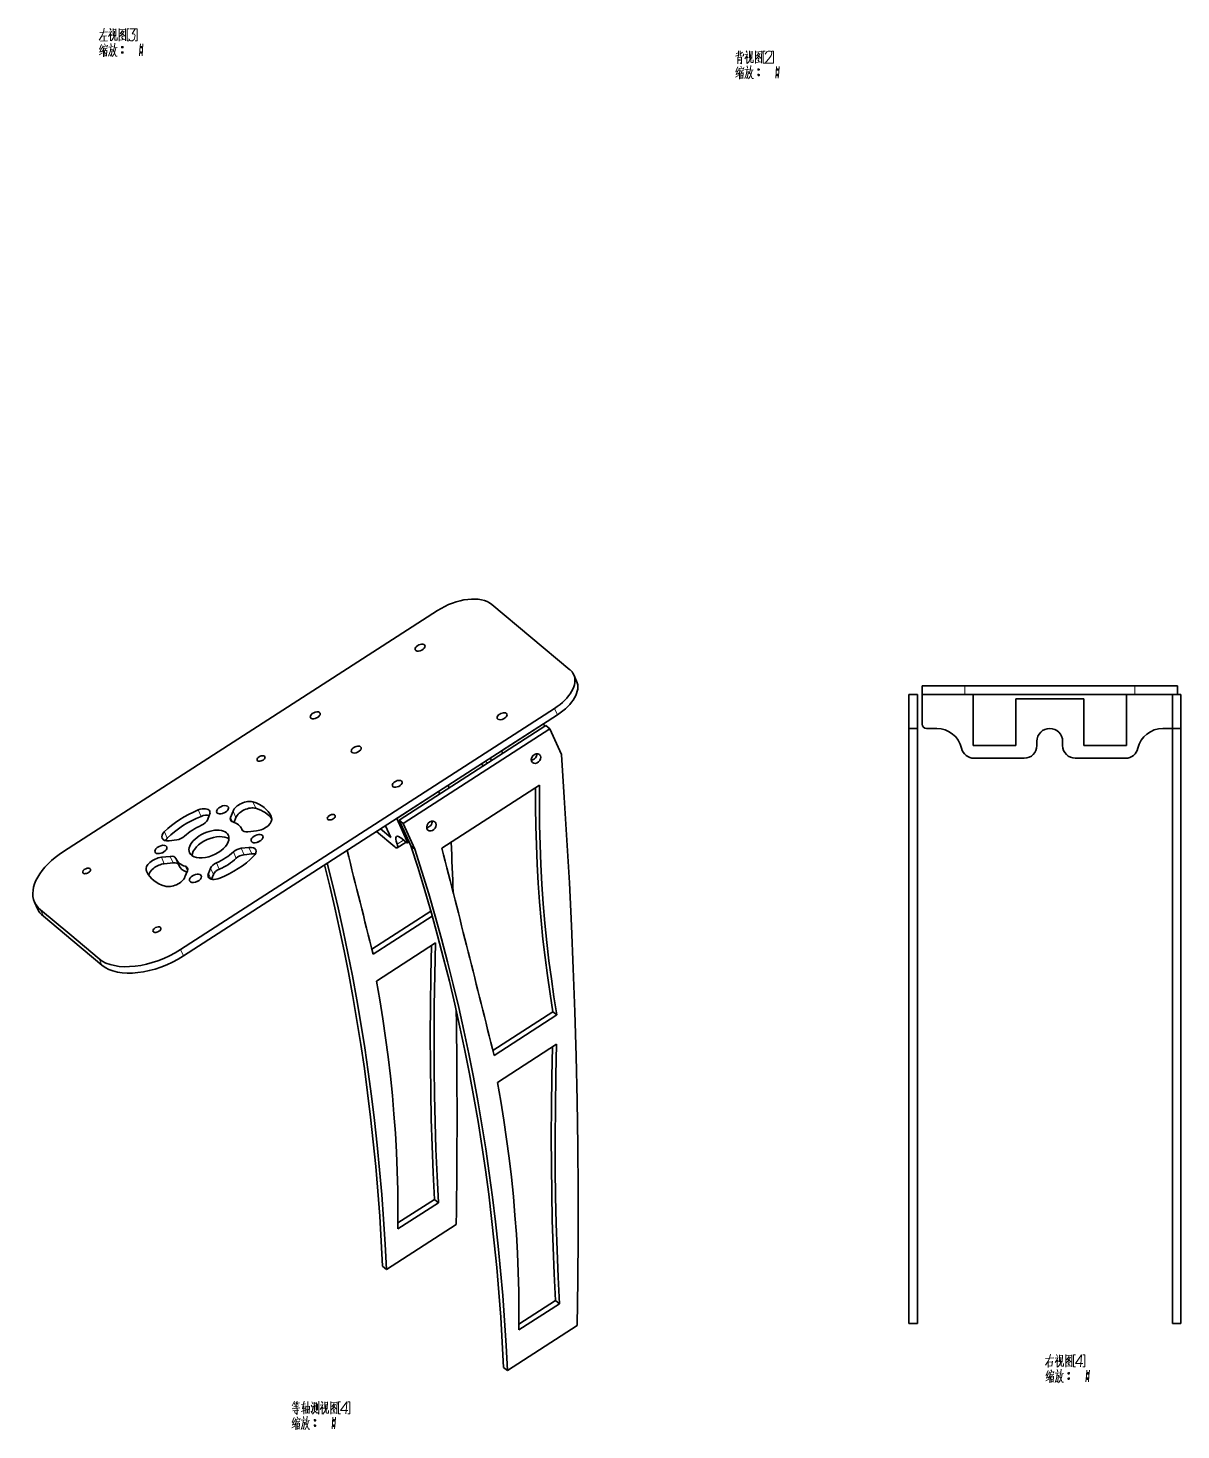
# Model space of a CAD drawing. Extents: x 37 to 1164, y 1 to 818.
# Drawn here: x 394.6 to 665.8, y 91.4 to 421.1 of the extents above; entities that cross this region are included whole.
import ezdxf

# ---------------------------------------------------------------- set-up
doc = ezdxf.new("R2010")
doc.units = 0

msp = doc.modelspace()

# ---------------------------------------------------------------- linework, layer by layer
at = {"color": 7, "lineweight": 35}
for p, q in [((402.98, 227.42), (490.9, 284.11)), ((614.94, 266.38), (634.94, 266.38)), ((614.94, 264.38), (634.94, 264.38)), ((654.94, 266.38), (634.94, 266.38)), ((654.94, 264.38), (634.94, 264.38)), ((430.52, 204.39), (518.44, 261.08)), ((431.2, 202.87), (519.12, 259.57)), ((481.95, 234.82), (516.41, 257.04)), ((482.87, 234.05), (517.33, 256.27)), ((601.79, 256.38), (601.79, 116.38)), ((603.79, 256.38), (603.79, 116.38)), ((663.79, 256.38), (663.79, 116.38)), ((665.79, 256.38), (665.79, 116.38)), ((491.97, 228.2), (514.94, 243.01))]:
    msp.add_line(p, q, dxfattribs=at)
at = {"color": 7, "lineweight": 35, "ltscale": 0.299204}
msp.add_line((503.69, 285.57), (512.87, 277.89), dxfattribs=at)
at = {"color": 7, "lineweight": 35, "ltscale": 0.299205}
msp.add_line((522.05, 270.21), (512.87, 277.89), dxfattribs=at)
at = {"color": 7, "lineweight": 35, "ltscale": 0.041497}
for p, q in [((523.65, 267.51), (522.97, 269.03)), ((396.87, 213.99), (396.19, 215.5))]:
    msp.add_line(p, q, dxfattribs=at)
at = {"color": 7, "lineweight": 35, "ltscale": 0.05}
for p, q in [((603.79, 264.38), (601.79, 264.38)), ((604.94, 264.38), (604.94, 266.38)), ((664.94, 264.38), (664.94, 266.38)), ((603.79, 256.38), (601.79, 256.38)), ((665.79, 256.38), (663.79, 256.38)), ((603.79, 116.38), (601.79, 116.38)), ((665.79, 116.38), (663.79, 116.38))]:
    msp.add_line(p, q, dxfattribs=at)
at = {"color": 7, "lineweight": 35, "ltscale": 0.2}
for p, q in [((601.79, 264.38), (601.79, 256.38)), ((603.79, 264.38), (603.79, 256.38)), ((663.79, 264.38), (663.79, 256.38)), ((665.79, 264.38), (665.79, 256.38)), ((626.94, 263.38), (634.94, 263.38)), ((642.94, 263.38), (634.94, 263.38))]:
    msp.add_line(p, q, dxfattribs=at)
at = {"color": 7, "lineweight": 35, "ltscale": 0.25}
for p, q in [((614.94, 266.38), (604.94, 266.38)), ((614.94, 264.38), (604.94, 264.38)), ((664.94, 266.38), (654.94, 266.38)), ((664.94, 264.38), (654.94, 264.38)), ((616.94, 252.38), (626.94, 252.38)), ((652.94, 252.38), (642.94, 252.38))]:
    msp.add_line(p, q, dxfattribs=at)
at = {"color": 7, "lineweight": 35, "ltscale": 0.175}
msp.add_line((604.94, 264.38), (604.94, 257.38), dxfattribs=at)
at = {"color": 7, "lineweight": 13, "ltscale": 0.05}
for p, q in [((614.94, 264.38), (614.94, 266.38)), ((654.94, 264.38), (654.94, 266.38))]:
    msp.add_line(p, q, dxfattribs=at)
at = {"color": 7, "lineweight": 35, "ltscale": 0.3}
for p, q in [((616.94, 252.38), (616.94, 264.38)), ((652.94, 252.38), (652.94, 264.38))]:
    msp.add_line(p, q, dxfattribs=at)
at = {"color": 7, "lineweight": 35, "ltscale": 0.021231}
msp.add_line((665.79, 264.38), (664.94, 264.38), dxfattribs=at)
at = {"color": 7, "lineweight": 13, "ltscale": 0.041498}
for p, q in [((519.12, 259.57), (518.44, 261.08)), ((448.18, 237.6), (447.5, 239.11)), ((427.37, 230.55), (426.69, 232.07)), ((445.46, 226.69), (444.78, 228.2)), ((447.26, 226.89), (446.58, 228.41)), ((426.67, 224.55), (425.99, 226.07)), ((428.75, 224.79), (428.07, 226.3)), ((438.23, 222.02), (437.55, 223.54)), ((398.24, 212.21), (397.56, 213.72)), ((431.2, 202.87), (430.52, 204.39))]:
    msp.add_line(p, q, dxfattribs=at)
at = {"color": 7, "lineweight": 35, "ltscale": 0.275}
for p, q in [((626.94, 263.38), (626.94, 252.38)), ((642.94, 263.38), (642.94, 252.38))]:
    msp.add_line(p, q, dxfattribs=at)
at = {"color": 7, "lineweight": 35, "ltscale": 0.292877}
msp.add_line((515.87, 257.47), (506.02, 251.12), dxfattribs=at)
at = {"color": 7, "lineweight": 35, "ltscale": 0.016624}
for p, q in [((515.87, 257.47), (516.14, 256.86)), ((506.02, 251.12), (506.3, 250.51)), ((503.63, 248.8), (503.36, 249.4)), ((491.2, 241.56), (491.47, 240.96))]:
    msp.add_line(p, q, dxfattribs=at)
at = {"color": 7, "lineweight": 35, "ltscale": 0.02992}
for p, q in [((516.41, 257.04), (517.33, 256.27)), ((481.95, 234.82), (482.87, 234.05)), ((484.68, 228.76), (485.6, 228)), ((518.09, 189.76), (519.01, 189)), ((490.22, 145.59), (491.14, 144.82)), ((477.99, 129.89), (478.91, 129.13)), ((518.68, 121.79), (519.6, 121.02)), ((506.46, 106.09), (507.37, 105.33))]:
    msp.add_line(p, q, dxfattribs=at)
at = {"color": 7, "lineweight": 35, "ltscale": 0.165991}
for p, q in [((517.33, 256.27), (520.06, 250.22)), ((484.68, 228.76), (481.95, 234.82)), ((485.6, 228), (482.87, 234.05))]:
    msp.add_line(p, q, dxfattribs=at)
at = {"color": 7, "lineweight": 35, "ltscale": 0.060306}
msp.add_line((605.94, 256.38), (608.35, 256.38), dxfattribs=at)
at = {"color": 7, "lineweight": 35, "ltscale": 0.056537}
msp.add_line((663.79, 256.38), (661.52, 256.38), dxfattribs=at)
at = {"color": 7, "lineweight": 35, "ltscale": 0.025}
for p, q in [((631.91, 252.38), (631.91, 253.38)), ((637.96, 252.38), (637.96, 253.38))]:
    msp.add_line(p, q, dxfattribs=at)
at = {"color": 7, "lineweight": 35, "ltscale": 0.017215}
for p, q in [((501.24, 248.04), (501.77, 247.6)), ((502.73, 248.21), (502.2, 248.66))]:
    msp.add_line(p, q, dxfattribs=at)
at = {"color": 7, "lineweight": 13, "ltscale": 0.017283}
for p, q in [((513.89, 249.36), (513.31, 248.99)), ((489.28, 233.49), (488.7, 233.11))]:
    msp.add_line(p, q, dxfattribs=at)
at = {"color": 7, "lineweight": 35, "ltscale": 0.295317}
for p, q in [((628.94, 249.38), (617.12, 249.38)), ((640.94, 249.38), (652.75, 249.38))]:
    msp.add_line(p, q, dxfattribs=at)
at = {"color": 7, "lineweight": 35, "ltscale": 0.292878}
msp.add_line((491.2, 241.56), (481.35, 235.21), dxfattribs=at)
at = {"color": 7, "lineweight": 35, "ltscale": 0.018954}
msp.add_line((493.53, 243.06), (493.57, 242.31), dxfattribs=at)
at = {"color": 7, "lineweight": 13, "ltscale": 0.041497}
for p, q in [((435.34, 235.69), (434.66, 237.21)), ((443.53, 235.43), (442.85, 236.94)), ((439.62, 223.27), (438.94, 224.78)), ((443.6, 225.83), (442.92, 227.34)), ((412.01, 200.69), (411.33, 202.21))]:
    msp.add_line(p, q, dxfattribs=at)
at = {"color": 7, "lineweight": 35, "ltscale": 0.034573}
msp.add_line((436.84, 234.84), (437.34, 236.13), dxfattribs=at)
at = {"color": 7, "lineweight": 35, "ltscale": 0.039913}
for p, q in [((442.85, 236.94), (442.26, 235.46)), ((431.53, 221.44), (432.12, 222.92))]:
    msp.add_line(p, q, dxfattribs=at)
at = {"color": 7, "lineweight": 13, "ltscale": 0.027786}
msp.add_line((442.72, 234.44), (442.26, 235.46), dxfattribs=at)
at = {"color": 7, "lineweight": 35, "ltscale": 0.030031}
msp.add_line((443.53, 235.43), (443.09, 234.31), dxfattribs=at)
at = {"color": 7, "lineweight": 35, "ltscale": 0.145242}
msp.add_line((481.35, 235.21), (483.74, 229.92), dxfattribs=at)
at = {"color": 7, "lineweight": 35, "ltscale": 0.005198}
msp.add_line((445.03, 232.49), (444.94, 232.68), dxfattribs=at)
at = {"color": 7, "lineweight": 13, "ltscale": 0.001338}
msp.add_line((445.01, 232.52), (444.99, 232.57), dxfattribs=at)
at = {"color": 7, "lineweight": 35, "ltscale": 0.052345}
for p, q in [((446.31, 232.07), (448.39, 232.31)), ((428.07, 226.3), (425.99, 226.07))]:
    msp.add_line(p, q, dxfattribs=at)
at = {"color": 7, "lineweight": 35, "ltscale": 0.139976}
msp.add_line((476.58, 232.13), (480.87, 228.54), dxfattribs=at)
at = {"color": 7, "lineweight": 35, "ltscale": 0.078319}
msp.add_line((479.93, 230.74), (477.53, 232.75), dxfattribs=at)
at = {"color": 7, "lineweight": 35, "ltscale": 0.075629}
msp.add_line((479.93, 230.74), (478.69, 233.5), dxfattribs=at)
at = {"color": 7, "lineweight": 35, "ltscale": 0.045343}
for p, q in [((427.8, 229.97), (429.6, 230.18)), ((446.58, 228.41), (444.78, 228.2)), ((447.26, 226.89), (445.46, 226.69))]:
    msp.add_line(p, q, dxfattribs=at)
at = {"color": 7, "lineweight": 13, "ltscale": 0.044225}
msp.add_line((482.9, 230.14), (481.42, 229.18), dxfattribs=at)
at = {"color": 7, "lineweight": 35, "ltscale": 0.061239}
msp.add_line((483.53, 229.62), (481.47, 228.29), dxfattribs=at)
at = {"color": 7, "lineweight": 35, "ltscale": 0.036087}
msp.add_line((483.62, 229.54), (482.51, 230.47), dxfattribs=at)
at = {"color": 7, "lineweight": 13, "ltscale": 0.009736}
msp.add_line((484.07, 230.13), (483.74, 229.92), dxfattribs=at)
at = {"color": 7, "lineweight": 35, "ltscale": 0.012564}
msp.add_line((484.24, 229.73), (483.82, 229.46), dxfattribs=at)
at = {"color": 7, "lineweight": 35, "ltscale": 0.052346}
msp.add_line((428.75, 224.79), (426.67, 224.55), dxfattribs=at)
at = {"color": 7, "lineweight": 35, "ltscale": 0.041498}
msp.add_line((430.12, 224.19), (429.44, 225.7), dxfattribs=at)
at = {"color": 7, "lineweight": 13, "ltscale": 0.01856}
msp.add_line((422.77, 222.29), (422.46, 222.96), dxfattribs=at)
at = {"color": 7, "lineweight": 13, "ltscale": 0.029334}
msp.add_line((432.1, 222.88), (431.62, 223.95), dxfattribs=at)
at = {"color": 7, "lineweight": 35, "ltscale": 0.034574}
msp.add_line((437.55, 223.54), (437.04, 222.25), dxfattribs=at)
at = {"color": 7, "lineweight": 13, "ltscale": 0.034726}
msp.add_line((437.61, 220.98), (437.04, 222.25), dxfattribs=at)
at = {"color": 7, "lineweight": 35, "ltscale": 0.02942}
msp.add_line((438.23, 222.02), (437.79, 220.93), dxfattribs=at)
at = {"color": 7, "lineweight": 35, "ltscale": 0.224403}
for p, q in [((397.56, 213.72), (404.44, 207.97)), ((398.24, 212.21), (405.13, 206.45)), ((412.01, 200.69), (405.13, 206.45))]:
    msp.add_line(p, q, dxfattribs=at)
at = {"color": 7, "lineweight": 35, "ltscale": 0.413072}
msp.add_line((475.49, 204.44), (489.37, 213.4), dxfattribs=at)
at = {"color": 7, "lineweight": 35, "ltscale": 0.414109}
msp.add_line((475.78, 203.27), (489.7, 212.25), dxfattribs=at)
at = {"color": 7, "lineweight": 35, "ltscale": 0.224404}
msp.add_line((411.33, 202.21), (404.44, 207.97), dxfattribs=at)
at = {"color": 7, "lineweight": 35, "ltscale": 0.414911}
msp.add_line((476.55, 196.93), (490.49, 205.93), dxfattribs=at)
at = {"color": 7, "lineweight": 35, "ltscale": 0.420671}
msp.add_line((503.95, 180.64), (518.09, 189.76), dxfattribs=at)
at = {"color": 7, "lineweight": 35, "ltscale": 0.439316}
msp.add_line((504.24, 179.47), (519.01, 189), dxfattribs=at)
at = {"color": 7, "lineweight": 35, "ltscale": 0.41491}
msp.add_line((505.01, 173.13), (518.96, 182.13), dxfattribs=at)
at = {"color": 7, "lineweight": 35, "ltscale": 0.255134}
msp.add_line((481.64, 140.06), (490.22, 145.59), dxfattribs=at)
at = {"color": 7, "lineweight": 35, "ltscale": 0.282702}
msp.add_line((481.63, 138.69), (491.14, 144.82), dxfattribs=at)
at = {"color": 7, "lineweight": 35, "ltscale": 0.48813}
msp.add_line((478.91, 129.13), (495.32, 139.71), dxfattribs=at)
at = {"color": 7, "lineweight": 35, "ltscale": 0.282701}
msp.add_line((510.09, 114.89), (519.6, 121.02), dxfattribs=at)
at = {"color": 7, "lineweight": 35, "ltscale": 0.255135}
msp.add_line((510.1, 116.26), (518.68, 121.79), dxfattribs=at)
at = {"color": 7, "lineweight": 35, "ltscale": 0.488129}
msp.add_line((507.37, 105.33), (523.78, 115.91), dxfattribs=at)
at = {"color": 7, "lineweight": 13}
for points in [[(411.89, 419.15), (411.33, 418.28)], [(411.54, 420.13), (413.36, 420.27)], [(412.35, 420.2), (411.89, 419.15)], [(412.03, 419.22), (413.12, 419.33)], [(412.56, 421.15), (412.35, 420.2)], [(412.56, 419.26), (412.52, 418.07)], [(414.24, 420.38), (414.06, 419.89), (413.57, 419.15)], [(413.61, 420.17), (414.17, 420.24)], [(413.89, 421.04), (414.17, 420.62)], [(414.06, 419.89), (414.06, 418.1)], [(414.06, 419.71), (414.38, 419.4)], [(414.66, 421.01), (414.66, 419.33)], [(415.32, 420.83), (414.66, 420.76)], [(414.87, 419.36), (414.69, 418.73)], [(414.97, 420.41), (414.87, 419.36)], [(415.01, 418.38), (415.01, 419.47)], [(415.25, 419.26), (415.32, 420.94)], [(415.57, 418.91), (415.57, 418.28)], [(416.09, 421.04), (416.09, 419.57), (416.09, 418.07)], [(416.09, 421.01), (416.09, 419.61), (416.09, 418.21)], [(417.56, 420.87), (416.09, 420.73)], [(416.16, 419.12), (416.65, 419.54)], [(416.86, 420.59), (416.3, 419.78)], [(416.62, 420.03), (417.32, 419.29)], [(416.62, 418.94), (416.97, 418.56)], [(416.65, 420.24), (417.11, 420.31)], [(416.65, 419.54), (416.86, 419.82)], [(416.72, 419.33), (416.97, 419.05)], [(416.86, 419.82), (417.21, 420.45)], [(417.32, 419.29), (417.49, 419.33)], [(417.53, 418.24), (417.53, 419.61), (417.56, 421.01)], [(418.37, 418.17), (417.91, 418.17), (417.91, 419.57), (417.91, 420.97), (418.37, 420.97)], [(418.37, 418.63), (418.44, 418.42), (418.54, 418.24), (418.75, 418.17), (419.17, 418.17), (419.35, 418.28), (419.59, 418.49), (419.8, 419.43), (419.66, 419.68), (419.38, 419.82), (419.1, 419.75), (419.8, 420.97), (418.54, 420.97)], [(419.8, 418.17), (420.26, 418.17), (420.26, 419.57), (420.26, 420.97), (419.8, 420.97)], [(411.86, 416.28), (411.44, 416.14)], [(411.93, 417.3), (411.47, 416.21)], [(411.51, 415.51), (412.03, 415.69)], [(412, 416.53), (411.54, 415.51)], [(411.65, 418.03), (413.36, 418.14)], [(412.31, 416), (412, 415.51)], [(412.24, 416.98), (412.14, 416.42)], [(412.24, 416.84), (413.29, 416.98)], [(412.49, 416.56), (412.31, 416)], [(412.35, 416.07), (412.35, 414.36)], [(412.56, 416.28), (413.26, 416.39)], [(412.63, 417.47), (412.8, 417.09)], [(412.63, 415.86), (412.66, 414.46)], [(412.63, 415.76), (413.15, 415.83)], [(412.87, 416.32), (412.8, 415.76)], [(413.19, 415.93), (413.12, 414.53)], [(413.33, 417.09), (413.19, 416.63)], [(414.1, 416.7), (413.99, 415.79), (413.89, 415.37), (413.57, 414.5)], [(413.61, 416.63), (414.66, 416.77)], [(414.41, 416.21), (414.31, 415.37), (414.17, 414.53), (413.96, 414.81)], [(414.03, 416.04), (414.41, 416.11)], [(414.1, 417.54), (414.2, 416.98)], [(414.17, 418.1), (414.45, 418.38)], [(414.45, 418.38), (414.69, 418.73)], [(414.8, 416.21), (414.62, 415.65)], [(414.73, 415.97), (415.29, 414.53)], [(414.94, 416.84), (414.8, 416.21)], [(415.08, 415.58), (414.8, 414.95)], [(414.87, 416.46), (415.57, 416.6)], [(415.01, 417.58), (414.94, 416.84)], [(415.15, 418.28), (415.01, 418.38)], [(415.29, 416.53), (415.08, 415.58)], [(415.57, 418.28), (415.15, 418.28)], [(416.09, 418.31), (417.46, 418.42)], [(416.62, 416.67), (417, 416.67)], [(416.65, 416.77), (416.97, 416.77)], [(416.65, 416.53), (416.97, 416.53)], [(417.53, 418.14), (417.53, 418.24), (417.46, 418.42)], [(421.06, 417.4), (420.96, 416), (420.85, 414.6)], [(421.06, 416.67), (421.45, 416.67)], [(421.1, 416.77), (421.41, 416.77)], [(421.1, 416.53), (421.41, 416.53)], [(421.66, 417.4), (421.55, 416), (421.45, 414.6)], [(561.73, 415.78), (561.73, 414.45)], [(562.12, 415.78), (562.12, 414.7)], [(563.52, 415.78), (563.8, 415.36)], [(564.29, 415.75), (564.29, 414.07)], [(564.95, 415.57), (564.29, 415.5)], [(564.88, 414), (564.95, 415.68)], [(565.72, 415.78), (565.72, 414.31), (565.72, 412.81)], [(565.72, 415.75), (565.72, 414.35), (565.72, 412.95)], [(567.19, 415.61), (565.72, 415.47)], [(567.16, 412.98), (567.16, 414.35), (567.19, 415.75)], [(568, 412.91), (567.54, 412.91), (567.54, 414.31), (567.54, 415.71), (568, 415.71)], [(569.47, 412.91), (568, 412.91), (569.12, 414.24), (569.4, 414.66), (569.54, 415.26), (569.47, 415.61), (569.29, 415.71), (568.7, 415.71), (568.38, 415.57), (568.03, 415.01)], [(569.54, 412.91), (569.99, 412.91), (569.99, 414.31), (569.99, 415.71), (569.54, 415.71)], [(411.4, 414.85), (412.1, 415.23)], [(412.66, 415.2), (413.05, 415.27)], [(413.12, 414.71), (412.7, 414.64)], [(414.8, 414.95), (414.41, 414.43)], [(415.29, 414.53), (415.6, 414.53)], [(416.62, 415.41), (417, 415.41)], [(416.65, 415.51), (416.97, 415.51)], [(416.65, 415.27), (416.97, 415.27)], [(421.06, 415.41), (421.45, 415.41)], [(421.1, 415.51), (421.41, 415.51)], [(421.1, 415.27), (421.41, 415.27)], [(561, 414.52), (561.73, 414.8)], [(561.21, 415.19), (561.73, 415.33)], [(561.56, 414.35), (561.56, 412.7)], [(561.56, 414.17), (562.4, 414.24)], [(561.56, 413.75), (562.22, 413.82)], [(561.56, 413.44), (562.22, 413.51)], [(562.68, 415.5), (562.12, 414.98)], [(562.12, 414.7), (562.22, 414.56)], [(562.4, 412.74), (562.12, 412.98)], [(562.22, 414.56), (562.92, 414.59)], [(562.4, 414.31), (562.4, 412.74)], [(562.92, 414.59), (562.89, 415.08)], [(563.87, 415.12), (563.69, 414.63), (563.2, 413.89)], [(563.24, 414.91), (563.8, 414.98)], [(563.69, 414.63), (563.69, 412.84)], [(563.69, 414.45), (564.01, 414.14)], [(563.73, 412.28), (563.83, 411.72)], [(563.8, 412.84), (564.08, 413.12)], [(564.08, 413.12), (564.32, 413.47)], [(564.5, 414.1), (564.32, 413.47)], [(564.6, 415.15), (564.5, 414.1)], [(564.64, 412.32), (564.57, 411.58)], [(564.64, 413.12), (564.64, 414.21)], [(564.78, 413.02), (564.64, 413.12)], [(565.2, 413.02), (564.78, 413.02)], [(565.2, 413.65), (565.2, 413.02)], [(565.72, 413.05), (567.09, 413.16)], [(565.79, 413.86), (566.28, 414.28)], [(566.49, 415.33), (565.93, 414.52)], [(566.25, 414.77), (566.95, 414.03)], [(566.25, 413.68), (566.6, 413.3)], [(566.28, 414.98), (566.74, 415.05)], [(566.28, 414.28), (566.49, 414.56)], [(566.35, 414.07), (566.6, 413.79)], [(566.49, 414.56), (566.84, 415.19)], [(566.95, 414.03), (567.12, 414.07)], [(567.16, 412.88), (567.16, 412.98), (567.09, 413.16)], [(561.03, 409.59), (561.73, 409.97)], [(561.49, 411.02), (561.07, 410.88)], [(561.56, 412.04), (561.1, 410.95)], [(561.14, 410.25), (561.66, 410.43)], [(561.63, 411.27), (561.17, 410.25)], [(561.94, 410.74), (561.63, 410.25)], [(561.87, 411.72), (561.77, 411.16)], [(561.87, 411.58), (562.92, 411.72)], [(562.12, 411.3), (561.94, 410.74)], [(561.98, 410.81), (561.98, 409.1)], [(562.19, 411.02), (562.89, 411.13)], [(562.26, 412.21), (562.43, 411.83)], [(562.26, 410.6), (562.29, 409.2)], [(562.26, 410.5), (562.78, 410.57)], [(562.29, 409.94), (562.68, 410.01)], [(562.75, 409.45), (562.33, 409.38)], [(562.5, 411.06), (562.43, 410.5)], [(562.82, 410.67), (562.75, 409.27)], [(562.96, 411.83), (562.82, 411.37)], [(563.73, 411.44), (563.62, 410.53), (563.52, 410.11), (563.2, 409.24)], [(563.24, 411.37), (564.29, 411.51)], [(564.04, 410.95), (563.94, 410.11), (563.8, 409.27), (563.59, 409.55)], [(563.66, 410.78), (564.04, 410.85)], [(564.43, 409.69), (564.04, 409.17)], [(564.43, 410.95), (564.25, 410.39)], [(564.36, 410.71), (564.92, 409.27)], [(564.57, 411.58), (564.43, 410.95)], [(564.71, 410.32), (564.43, 409.69)], [(564.5, 411.2), (565.2, 411.34)], [(564.92, 411.27), (564.71, 410.32)], [(564.92, 409.27), (565.23, 409.27)], [(566.25, 411.41), (566.63, 411.41)], [(566.25, 410.15), (566.63, 410.15)], [(566.28, 411.51), (566.6, 411.51)], [(566.28, 411.27), (566.6, 411.27)], [(566.28, 410.25), (566.6, 410.25)], [(566.28, 410.01), (566.6, 410.01)], [(570.69, 412.14), (570.59, 410.74), (570.48, 409.34)], [(570.69, 411.41), (571.08, 411.41)], [(570.69, 410.15), (571.08, 410.15)], [(570.73, 411.51), (571.04, 411.51)], [(570.73, 411.27), (571.04, 411.27)], [(570.73, 410.25), (571.04, 410.25)], [(570.73, 410.01), (571.04, 410.01)], [(571.29, 412.14), (571.18, 410.74), (571.08, 409.34)], [(635.12, 109.2), (634.84, 108.22)], [(636.48, 109.1), (636.76, 108.68)], [(637.25, 109.06), (637.25, 107.38)], [(637.92, 108.89), (637.25, 108.82)], [(637.85, 107.31), (637.92, 108.99)], [(638.69, 109.1), (638.69, 107.63), (638.69, 106.12)], [(638.69, 109.06), (638.69, 107.66), (638.69, 106.26)], [(640.16, 108.92), (638.69, 108.78)], [(640.12, 106.3), (640.12, 107.66), (640.16, 109.06)], [(640.96, 106.23), (640.51, 106.23), (640.51, 107.63), (640.51, 109.03), (640.96, 109.03)], [(642.19, 106.23), (642.33, 107.8), (642.43, 109.03), (640.96, 107), (642.71, 107)], [(642.71, 106.23), (643.17, 106.23), (643.17, 107.63), (643.17, 109.03), (642.71, 109.03)], [(633.93, 106.61), (634.52, 107.56)], [(633.96, 108.15), (635.92, 108.36)], [(634.52, 107.56), (634.84, 108.22)], [(634.59, 107.63), (634.59, 106.05)], [(634.59, 107.31), (635.5, 107.42)], [(635.5, 106.44), (634.59, 106.33)], [(635.54, 107.52), (635.43, 106.44)], [(636.83, 108.43), (636.66, 107.94), (636.17, 107.21)], [(636.2, 108.22), (636.76, 108.29)], [(636.66, 107.94), (636.66, 106.16)], [(636.66, 107.77), (636.97, 107.45)], [(636.69, 105.6), (636.8, 105.04)], [(636.76, 106.16), (637.04, 106.44)], [(637.04, 106.44), (637.29, 106.79)], [(637.46, 107.42), (637.29, 106.79)], [(637.57, 108.47), (637.46, 107.42)], [(637.6, 105.63), (637.53, 104.9)], [(637.6, 106.44), (637.6, 107.52)], [(637.74, 106.33), (637.6, 106.44)], [(638.16, 106.33), (637.74, 106.33)], [(638.16, 106.96), (638.16, 106.33)], [(638.69, 106.37), (640.05, 106.47)], [(638.76, 107.17), (639.25, 107.59)], [(639.46, 108.64), (638.9, 107.84)], [(639.21, 108.08), (639.91, 107.35)], [(639.21, 107), (639.56, 106.61)], [(639.25, 108.29), (639.7, 108.36)], [(639.25, 107.59), (639.46, 107.87)], [(639.32, 107.38), (639.56, 107.1)], [(639.46, 107.87), (639.81, 108.5)], [(639.91, 107.35), (640.09, 107.38)], [(640.12, 106.19), (640.12, 106.3), (640.05, 106.47)], [(634, 102.9), (634.7, 103.29)], [(634.45, 104.34), (634.03, 104.2)], [(634.52, 105.35), (634.07, 104.27)], [(634.1, 103.57), (634.63, 103.74)], [(634.59, 104.58), (634.14, 103.57)], [(634.91, 104.06), (634.59, 103.57)], [(634.84, 105.04), (634.73, 104.48)], [(634.84, 104.9), (635.89, 105.04)], [(635.08, 104.62), (634.91, 104.06)], [(634.94, 104.13), (634.94, 102.41)], [(635.15, 104.34), (635.85, 104.44)], [(635.22, 105.53), (635.4, 105.14)], [(635.22, 103.92), (635.26, 102.52)], [(635.22, 103.81), (635.75, 103.88)], [(635.26, 103.25), (635.64, 103.32)], [(635.71, 102.76), (635.29, 102.69)], [(635.47, 104.37), (635.4, 103.81)], [(635.78, 103.99), (635.71, 102.59)], [(635.92, 105.14), (635.78, 104.69)], [(636.69, 104.76), (636.59, 103.85), (636.48, 103.43), (636.17, 102.55)], [(636.2, 104.69), (637.25, 104.83)], [(637.01, 104.27), (636.9, 103.43), (636.76, 102.59), (636.55, 102.87)], [(636.62, 104.09), (637.01, 104.16)], [(637.39, 103.01), (637.01, 102.48)], [(637.39, 104.27), (637.22, 103.71)], [(637.32, 104.02), (637.88, 102.59)], [(637.53, 104.9), (637.39, 104.27)], [(637.67, 103.64), (637.39, 103.01)], [(637.46, 104.51), (638.16, 104.65)], [(637.88, 104.58), (637.67, 103.64)], [(637.88, 102.59), (638.2, 102.59)], [(639.21, 104.72), (639.6, 104.72)], [(639.21, 103.46), (639.6, 103.46)], [(639.25, 104.83), (639.56, 104.83)], [(639.25, 104.58), (639.56, 104.58)], [(639.25, 103.57), (639.56, 103.57)], [(639.25, 103.32), (639.56, 103.32)], [(643.66, 105.46), (643.55, 104.06), (643.45, 102.66)], [(643.66, 104.72), (644.04, 104.72)], [(643.66, 103.46), (644.04, 103.46)], [(643.69, 104.83), (644.01, 104.83)], [(643.69, 104.58), (644.01, 104.58)], [(643.69, 103.57), (644.01, 103.57)], [(643.69, 103.32), (644.01, 103.32)], [(644.25, 105.46), (644.15, 104.06), (644.04, 102.66)], [(457.28, 98.12), (456.76, 97.03)], [(458.54, 96.58), (456.76, 96.33)], [(456.93, 95.84), (458.3, 96.02)], [(457.07, 97.66), (457.67, 97.77)], [(457.18, 96.82), (458.19, 96.96)], [(457.42, 97.17), (457.21, 97.66)], [(457.32, 95.84), (457.46, 95.35)], [(457.95, 98.12), (457.6, 97.14)], [(457.67, 96.47), (457.67, 97.17)], [(457.81, 97.66), (458.47, 97.77)], [(457.95, 97.66), (458.16, 97.21)], [(457.95, 96.4), (457.95, 95)], [(459.84, 95.98), (458.89, 95.67)], [(458.96, 97.38), (459.91, 97.49)], [(459.1, 96.37), (459.8, 96.47)], [(459.59, 98.12), (459.17, 96.4)], [(459.52, 97.03), (459.52, 95.04)], [(459.98, 95.21), (459.98, 97)], [(459.98, 96.79), (460.78, 96.89)], [(460.12, 96.12), (460.64, 96.19)], [(460.43, 98.05), (460.4, 96.72), (460.36, 95.39)], [(460.82, 96.96), (460.75, 95.21)], [(461.2, 97.17), (461.48, 96.79)], [(461.41, 95.35), (461.2, 95.77)], [(461.38, 98.01), (461.62, 97.52)], [(461.69, 96.93), (461.41, 95.35)], [(461.9, 95.91), (461.9, 97.87)], [(461.9, 97.63), (462.46, 97.7)], [(461.94, 95.53), (462.11, 96.16)], [(462.18, 97.28), (462.11, 96.16)], [(462.53, 95.28), (462.18, 95.81)], [(462.46, 97.84), (462.46, 95.95)], [(462.74, 96.02), (462.74, 97.52)], [(463.02, 98.12), (463.02, 96.58), (463.02, 95.04)], [(464, 97.38), (463.83, 96.89), (463.34, 96.16)], [(463.37, 97.17), (463.93, 97.24)], [(463.65, 98.05), (463.93, 97.63)], [(463.83, 96.89), (463.83, 95.11)], [(463.83, 96.72), (464.14, 96.4)], [(464.21, 95.39), (464.46, 95.74)], [(464.42, 98.01), (464.42, 96.33)], [(465.09, 97.84), (464.42, 97.77)], [(464.63, 96.37), (464.46, 95.74)], [(464.74, 97.42), (464.63, 96.37)], [(464.77, 95.39), (464.77, 96.47)], [(465.02, 96.26), (465.09, 97.94)], [(465.33, 95.91), (465.33, 95.28)], [(465.86, 98.05), (465.86, 96.58), (465.86, 95.07)], [(465.86, 98.01), (465.86, 96.61), (465.86, 95.21)], [(467.33, 97.87), (465.86, 97.73)], [(465.93, 96.12), (466.42, 96.54)], [(466.63, 97.59), (466.07, 96.79)], [(466.38, 97.03), (467.08, 96.3)], [(466.38, 95.95), (466.73, 95.56)], [(466.42, 97.24), (466.87, 97.31)], [(466.42, 96.54), (466.63, 96.82)], [(466.49, 96.33), (466.73, 96.05)], [(466.63, 96.82), (466.98, 97.45)], [(467.08, 96.3), (467.26, 96.33)], [(467.29, 95.25), (467.29, 96.61), (467.33, 98.01)], [(468.13, 95.18), (467.68, 95.18), (467.68, 96.58), (467.68, 97.98), (468.13, 97.98)], [(469.36, 95.18), (469.5, 96.75), (469.6, 97.98), (468.13, 95.95), (469.88, 95.95)], [(469.88, 95.18), (470.34, 95.18), (470.34, 96.58), (470.34, 97.98), (469.88, 97.98)], [(457.14, 93.29), (456.72, 93.15)], [(457.21, 94.3), (456.76, 93.22)], [(456.79, 92.52), (457.32, 92.69)], [(457.28, 93.53), (456.83, 92.52)], [(457.6, 93.01), (457.28, 92.52)], [(457.53, 93.99), (457.42, 93.43)], [(457.53, 93.85), (458.58, 93.99)], [(457.77, 93.57), (457.6, 93.01)], [(457.95, 95.04), (457.95, 95), (457.63, 95.28)], [(457.63, 93.08), (457.63, 91.36)], [(457.84, 93.29), (458.54, 93.39)], [(457.91, 94.48), (458.09, 94.09)], [(457.91, 92.87), (457.95, 91.47)], [(457.91, 92.76), (458.44, 92.83)], [(458.16, 93.32), (458.09, 92.76)], [(458.47, 92.94), (458.4, 91.54)], [(458.61, 94.09), (458.47, 93.64)], [(459.38, 93.71), (459.28, 92.8), (459.17, 92.38), (458.86, 91.5)], [(458.89, 93.64), (459.94, 93.78)], [(459.7, 93.22), (459.59, 92.38), (459.45, 91.54), (459.24, 91.82)], [(459.31, 93.04), (459.7, 93.11)], [(459.38, 94.55), (459.49, 93.99)], [(460.08, 93.22), (459.91, 92.66)], [(459.98, 95.35), (460.75, 95.42)], [(460.01, 92.97), (460.57, 91.54)], [(460.22, 93.85), (460.08, 93.22)], [(460.36, 92.59), (460.08, 91.96)], [(460.15, 93.46), (460.85, 93.6)], [(460.29, 94.58), (460.22, 93.85)], [(460.57, 93.53), (460.36, 92.59)], [(461.52, 95.04), (461.94, 95.53)], [(461.9, 93.67), (462.29, 93.67)], [(461.9, 92.41), (462.29, 92.41)], [(461.94, 93.78), (462.25, 93.78)], [(461.94, 93.53), (462.25, 93.53)], [(461.94, 92.52), (462.25, 92.52)], [(463.02, 95.04), (462.71, 95.49)], [(463.93, 95.11), (464.21, 95.39)], [(464.91, 95.28), (464.77, 95.39)], [(465.33, 95.28), (464.91, 95.28)], [(465.86, 95.32), (467.22, 95.42)], [(466.35, 94.41), (466.24, 93.01), (466.14, 91.61)], [(466.35, 93.67), (466.73, 93.67)], [(466.35, 92.41), (466.73, 92.41)], [(466.38, 93.78), (466.7, 93.78)], [(466.38, 93.53), (466.7, 93.53)], [(466.38, 92.52), (466.7, 92.52)], [(466.94, 94.41), (466.84, 93.01), (466.73, 91.61)], [(467.29, 95.14), (467.29, 95.25), (467.22, 95.42)], [(456.69, 91.85), (457.39, 92.24)], [(457.95, 92.2), (458.33, 92.27)], [(458.4, 91.71), (457.98, 91.64)], [(460.08, 91.96), (459.7, 91.43)], [(460.57, 91.54), (460.89, 91.54)], [(461.94, 92.27), (462.25, 92.27)], [(466.38, 92.27), (466.7, 92.27)]]:
    msp.add_lwpolyline(points, dxfattribs=at)
for points in [[(416.72, 416.46), (416.9, 416.46), (417, 416.56), (417, 416.74), (416.9, 416.84), (416.72, 416.84), (416.62, 416.74), (416.62, 416.56)], [(416.72, 415.2), (416.9, 415.2), (417, 415.3), (417, 415.48), (416.9, 415.58), (416.72, 415.58), (416.62, 415.48), (416.62, 415.3)], [(421.17, 416.46), (421.34, 416.46), (421.45, 416.56), (421.45, 416.74), (421.34, 416.84), (421.17, 416.84), (421.06, 416.74), (421.06, 416.56)], [(421.17, 415.2), (421.34, 415.2), (421.45, 415.3), (421.45, 415.48), (421.34, 415.58), (421.17, 415.58), (421.06, 415.48), (421.06, 415.3)], [(566.35, 411.2), (566.53, 411.2), (566.63, 411.3), (566.63, 411.48), (566.53, 411.58), (566.35, 411.58), (566.25, 411.48), (566.25, 411.3)], [(566.35, 409.94), (566.53, 409.94), (566.63, 410.04), (566.63, 410.22), (566.53, 410.32), (566.35, 410.32), (566.25, 410.22), (566.25, 410.04)], [(570.8, 411.2), (570.97, 411.2), (571.08, 411.3), (571.08, 411.48), (570.97, 411.58), (570.8, 411.58), (570.69, 411.48), (570.69, 411.3)], [(570.8, 409.94), (570.97, 409.94), (571.08, 410.04), (571.08, 410.22), (570.97, 410.32), (570.8, 410.32), (570.69, 410.22), (570.69, 410.04)], [(639.32, 104.51), (639.49, 104.51), (639.6, 104.62), (639.6, 104.79), (639.49, 104.9), (639.32, 104.9), (639.21, 104.79), (639.21, 104.62)], [(639.32, 103.25), (639.49, 103.25), (639.6, 103.36), (639.6, 103.53), (639.49, 103.64), (639.32, 103.64), (639.21, 103.53), (639.21, 103.36)], [(643.76, 104.51), (643.94, 104.51), (644.04, 104.62), (644.04, 104.79), (643.94, 104.9), (643.76, 104.9), (643.66, 104.79), (643.66, 104.62)], [(643.76, 103.25), (643.94, 103.25), (644.04, 103.36), (644.04, 103.53), (643.94, 103.64), (643.76, 103.64), (643.66, 103.53), (643.66, 103.36)], [(462.01, 93.46), (462.18, 93.46), (462.29, 93.57), (462.29, 93.74), (462.18, 93.85), (462.01, 93.85), (461.9, 93.74), (461.9, 93.57)], [(462.01, 92.2), (462.18, 92.2), (462.29, 92.31), (462.29, 92.48), (462.18, 92.59), (462.01, 92.59), (461.9, 92.48), (461.9, 92.31)], [(466.45, 93.46), (466.63, 93.46), (466.73, 93.57), (466.73, 93.74), (466.63, 93.85), (466.45, 93.85), (466.35, 93.74), (466.35, 93.57)], [(466.45, 92.2), (466.63, 92.2), (466.73, 92.31), (466.73, 92.48), (466.63, 92.59), (466.45, 92.59), (466.35, 92.48), (466.35, 92.31)]]:
    msp.add_lwpolyline(points, close=True, dxfattribs=at)
at = {"color": 7, "lineweight": 35}
for points in [[(520.06, 250.22), (520.76, 240.18), (521.39, 230.14), (521.95, 220.07), (522.44, 209.98), (522.87, 199.88), (523.23, 189.76), (523.53, 179.27), (523.75, 168.75), (523.9, 158.22), (523.98, 147.67), (523.99, 137.1), (523.92, 126.51), (523.78, 115.91)], [(514.01, 242.41), (514, 237.89), (514.06, 233.39), (514.18, 228.91), (514.37, 224.45), (514.61, 220.01), (514.93, 215.59), (515.3, 211.18), (515.74, 206.8), (516.24, 202.51), (516.79, 198.24), (517.41, 193.99), (518.09, 189.76)], [(514.94, 243.01), (514.92, 238.32), (514.96, 233.64), (515.07, 228.98), (515.25, 224.35), (515.5, 219.74), (515.82, 215.15), (516.21, 210.58), (516.66, 206.04), (517.15, 201.75), (517.71, 197.48), (518.33, 193.23), (519.01, 189)], [(484.68, 228.76), (486.35, 223.52), (487.96, 218.25), (489.5, 212.96), (490.97, 207.64), (492.38, 202.29), (493.73, 196.91), (495.01, 191.51), (496.22, 186.09), (497.37, 180.63), (498.46, 175.15), (499.5, 169.55), (500.47, 163.92), (501.37, 158.26), (502.2, 152.57), (502.97, 146.86), (503.67, 141.12), (504.3, 135.35), (504.87, 129.55), (505.37, 123.73), (505.8, 117.88), (506.16, 112), (506.46, 106.09)], [(485.6, 228), (487.27, 222.75), (488.87, 217.48), (490.42, 212.19), (491.89, 206.87), (493.3, 201.52), (494.65, 196.15), (495.93, 190.74), (497.14, 185.32), (498.29, 179.86), (499.38, 174.38), (500.41, 168.78), (501.38, 163.15), (502.29, 157.49), (503.12, 151.8), (503.89, 146.09), (504.59, 140.35), (505.22, 134.58), (505.79, 128.78), (506.29, 122.96), (506.72, 117.11), (507.08, 111.23), (507.37, 105.33)], [(464.38, 224.27), (465.62, 219.25), (466.8, 214.21), (467.92, 209.15), (468.99, 204.06), (470, 198.95), (471.03, 193.35), (472, 187.72), (472.91, 182.06), (473.74, 176.37), (474.51, 170.66), (475.21, 164.92), (475.84, 159.15), (476.41, 153.35), (476.91, 147.53), (477.34, 141.68), (477.7, 135.8), (477.99, 129.89)], [(465.01, 224.67), (466.31, 219.42), (467.56, 214.15), (468.74, 208.85), (469.86, 203.53), (470.92, 198.18), (471.95, 192.58), (472.92, 186.95), (473.83, 181.29), (474.66, 175.6), (475.43, 169.89), (476.13, 164.15), (476.76, 158.38), (477.33, 152.58), (477.82, 146.76), (478.25, 140.91), (478.62, 135.03), (478.91, 129.13)], [(489.53, 205.31), (489.36, 198.25), (489.26, 191.22), (489.22, 184.2), (489.25, 177.19), (489.33, 170.84), (489.47, 164.51), (489.67, 158.19), (489.91, 151.88), (490.22, 145.59)], [(490.49, 205.93), (490.3, 198.52), (490.18, 191.14), (490.14, 183.77), (490.17, 176.42), (490.25, 170.08), (490.39, 163.74), (490.58, 157.42), (490.83, 151.11), (491.14, 144.82)], [(476.55, 196.93), (477.35, 192.51), (478.08, 188.06), (478.74, 183.6), (479.34, 179.11), (479.86, 174.6), (480.32, 170.07), (480.7, 165.65), (481.02, 161.21), (481.27, 156.74), (481.46, 152.26), (481.58, 147.76), (481.64, 143.24), (481.63, 138.69)], [(518, 181.51), (517.83, 174.45), (517.72, 167.42), (517.68, 160.4), (517.71, 153.39), (517.8, 147.04), (517.93, 140.71), (518.13, 134.39), (518.38, 128.08), (518.68, 121.79)], [(518.96, 182.13), (518.76, 174.72), (518.65, 167.34), (518.6, 159.97), (518.63, 152.62), (518.71, 146.28), (518.85, 139.94), (519.05, 133.62), (519.29, 127.31), (519.6, 121.02)], [(505.01, 173.13), (505.81, 168.71), (506.54, 164.26), (507.2, 159.8), (507.8, 155.31), (508.33, 150.8), (508.78, 146.27), (509.16, 141.85), (509.48, 137.41), (509.73, 132.94), (509.92, 128.46), (510.04, 123.96), (510.1, 119.44), (510.09, 114.89)]]:
    msp.add_lwpolyline(points, dxfattribs=at)
for centre, radius, start, end in [((605.94, 257.38), 1, 180, 270), ((608.35, 250.38), 6, 12.8407, 90), ((634.91, 253.38), 3, 89.5697, 180), ((634.96, 253.38), 3, 0, 90.4303), ((661.52, 250.38), 6, 90, 167.1593), ((617.12, 252.38), 3, 192.8407, 270), ((628.91, 252.38), 3, 270.4277, 360), ((640.96, 252.38), 3, 180, 269.5723), ((652.75, 252.38), 3, 270, 347.1593), ((-7403.32, -1754.52), 8118.69, 13.95423, 14.131788), ((-7367.76, -1776.55), 8111.38, 13.954141, 14.30907), ((-993.15, 166.01), 1488.67, 1.99257, 2.44872), ((-1034.39, 165.21), 1529.92, 359.04491, 0.9323)]:
    msp.add_arc(centre, radius, start, end, dxfattribs=at)
for centre, major_axis, ratio, start_param, end_param in [((495.49, 280.28), (9.12, 4.11), 0.557832, 0.264042, 1.834838), ((486.85, 275.39), (1.14, 0.51), 0.557832, 6.283145, 9.424738), ((486.85, 275.39), (1.14, 0.51), 0.557832, 3.141552, 5.761829), ((486.85, 275.39), (1.14, 0.51), 0.557832, 5.761829, 6.283145), ((513.85, 264.92), (9.12, 4.11), 0.557832, 4.976431, 6.283229), ((514.53, 263.41), (9.12, 4.11), 0.557832, 4.976431, 6.283229), ((513.85, 264.92), (9.12, 4.11), 0.557832, 0.000043, 0.264042), ((462.18, 259.48), (1.14, 0.51), 0.557832, 2.620236, 3.141552), ((462.18, 259.48), (1.14, 0.51), 0.557832, 3.141552, 6.283145), ((462.18, 259.48), (1.14, 0.51), 0.557832, 6.283145, 8.903422), ((506.13, 259.26), (1.14, 0.51), 0.557832, 6.283145, 9.424738), ((506.13, 259.26), (1.14, 0.51), 0.557832, 3.141552, 5.761829), ((506.13, 259.26), (1.14, 0.51), 0.557832, 5.761829, 6.283145), ((471.82, 251.42), (1.14, 0.51), 0.557832, 0.000023, 3.141616), ((471.82, 251.42), (1.14, 0.51), 0.557832, 3.141616, 3.405635), ((471.82, 251.42), (1.14, 0.51), 0.557832, 3.405635, 6.283208), ((449.44, 249.33), (0.912, 0.411), 0.557832, 1.04944, 3.141626), ((449.44, 249.33), (0.912, 0.411), 0.557832, 3.141626, 6.283219), ((449.44, 249.33), (0.912, 0.411), 0.557832, 0.000034, 1.04944), ((514.11, 249.31), (-0.802, -0.959), 0.80119, 3.141556, 6.283148), ((513.19, 250.08), (-0.802, -0.959), 0.80119, 0.639889, 2.501149), ((514.11, 249.31), (-0.802, -0.959), 0.80119, 6.283148, 9.0544), ((514.11, 249.31), (-0.802, -0.959), 0.80119, 2.771214, 3.141556), ((481.46, 243.36), (1.14, 0.51), 0.557832, 6.283145, 9.424738), ((481.46, 243.36), (1.14, 0.51), 0.557832, 3.141552, 5.761829), ((481.46, 243.36), (1.14, 0.51), 0.557832, 5.761829, 6.283145), ((435.08, 235.87), (2.28, 1.03), 0.557832, 6.283161, 7.788224), ((440.38, 237.26), (1.37, 0.62), 0.557832, 3.141552, 6.283145), ((440.38, 237.26), (1.37, 0.62), 0.557832, 6.283145, 8.903422), ((445.57, 237.25), (2.74, 1.23), 0.557832, 0.569711, 2.620236), ((446.25, 235.74), (2.74, 1.23), 0.557832, 0.569711, 2.620236), ((437.19, 229.19), (14.59, 6.57), 0.557832, 0.000054, 0.569711), ((437.87, 227.68), (14.59, 6.57), 0.557832, 0.108563, 0.569711), ((437.19, 229.19), (13.68, 6.16), 0.557832, 1.505039, 2.164638), ((437.87, 227.68), (13.68, 6.16), 0.557832, 1.505039, 2.164638), ((435.76, 234.36), (2.28, 1.03), 0.557832, 0.63007, 1.505039), ((435.03, 234.64), (1.82, 0.82), 0.557832, 4.68735, 5.761829), ((435.08, 235.87), (2.28, 1.03), 0.557832, 5.761829, 6.283161), ((440.38, 237.26), (1.37, 0.62), 0.557832, 2.620236, 3.141552), ((441.07, 235.75), (1.37, 0.62), 0.557832, 1.44323, 1.698789), ((444.07, 235.66), (1.82, 0.82), 0.557832, 2.620236, 3.141623), ((444.07, 235.66), (1.82, 0.82), 0.557832, 3.141623, 3.694715), ((437.19, 229.19), (7.75, 3.49), 0.557832, 0.0001, 0.553123), ((449.16, 234.25), (2.74, 1.23), 0.557832, 4.191033, 6.241558), ((437.19, 229.19), (14.59, 6.57), 0.557832, 6.241558, 6.283239), ((465.96, 235.51), (0.912, 0.411), 0.557832, 2.620236, 3.141552), ((465.96, 235.51), (0.912, 0.411), 0.557832, 3.141552, 6.283145), ((465.96, 235.51), (0.912, 0.411), 0.557832, 6.283145, 8.903422), ((489.5, 233.44), (-0.802, -0.959), 0.80119, 3.141556, 6.283148), ((488.58, 234.21), (-0.802, -0.959), 0.80119, 0.639889, 2.501149), ((489.5, 233.44), (-0.802, -0.959), 0.80119, 2.771214, 3.141556), ((428.44, 231.59), (2.28, 1.03), 0.557832, 2.164638, 3.141545), ((430.11, 231.47), (1.82, 0.82), 0.557832, 4.191033, 5.265512), ((437.19, 229.19), (7.75, 3.49), 0.557832, 1.545757, 2.123919), ((437.19, 229.19), (4.56, 2.05), 0.557832, 6.283145, 9.424738), ((437.87, 227.68), (4.56, 2.05), 0.557832, 0.301999, 2.839504), ((437.19, 229.19), (4.56, 2.05), 0.557832, 5.761829, 6.283145), ((437.19, 229.19), (7.75, 3.49), 0.557832, 6.258146, 6.283285), ((446.82, 233.37), (1.82, 0.82), 0.557832, 3.116554, 3.141648), ((446.82, 233.37), (1.82, 0.82), 0.557832, 3.141648, 4.191033), ((448.5, 230.47), (1.37, 0.62), 0.557832, 6.283145, 9.424738), ((448.5, 230.47), (1.37, 0.62), 0.557832, 5.761829, 6.283145), ((484.56, 225.93), (-3.25, 5.04), 0.216605, 0.000029, 0.738477), ((484.56, 225.93), (-3.25, 5.04), 0.216605, 5.674978, 6.283215), ((489.5, 233.44), (-0.802, -0.959), 0.80119, 6.283148, 9.0544), ((425.88, 227.91), (1.37, 0.62), 0.557832, 2.620236, 3.141552), ((425.88, 227.91), (1.37, 0.62), 0.557832, 3.141552, 6.283145), ((425.88, 227.91), (1.37, 0.62), 0.557832, 6.283145, 8.903422), ((428.44, 231.59), (2.28, 1.03), 0.557832, 3.141545, 4.191033), ((429.12, 230.07), (2.28, 1.03), 0.557832, 2.164638, 2.504481), ((437.19, 229.19), (4.56, 2.05), 0.557832, 3.141552, 5.761829), ((444.27, 226.91), (1.82, 0.82), 0.557832, 1.04944, 2.123919), ((445.94, 226.79), (2.28, 1.03), 0.557832, 6.283138, 7.332625), ((448.5, 230.47), (1.37, 0.62), 0.557832, 3.141552, 5.761829), ((445.94, 226.79), (2.28, 1.03), 0.557832, 5.30623, 6.283138), ((449.18, 228.96), (1.37, 0.62), 0.557832, 1.44323, 1.698789), ((479.85, 230.81), (-1.63, 2.52), 0.216605, 2.533386, 3.141622), ((479.85, 230.81), (-1.63, 2.52), 0.216605, 3.141622, 3.88007), ((483.28, 230.3), (-0.542, 0.84), 0.216605, 2.533386, 3.141638), ((483.28, 230.3), (-0.542, 0.84), 0.216605, 3.141638, 4.104182), ((409.86, 221.66), (13.68, 6.16), 0.557832, 1.834838, 3.141636), ((425.22, 224.13), (2.74, 1.23), 0.557832, 1.04944, 3.099965), ((425.9, 222.62), (2.74, 1.23), 0.557832, 1.04944, 2.906278), ((426.56, 226.39), (1.37, 0.62), 0.557832, 1.44323, 1.698789), ((427.56, 225.01), (1.82, 0.82), 0.557832, 0.000056, 1.04944), ((428.24, 223.5), (1.82, 0.82), 0.557832, 0.054941, 1.04944), ((427.56, 225.01), (1.82, 0.82), 0.557832, 6.258146, 6.283241), ((437.19, 229.19), (7.75, 3.49), 0.557832, 3.116554, 3.141693), ((437.19, 229.19), (7.75, 3.49), 0.557832, 3.141693, 3.694715), ((439.35, 223.74), (1.82, 0.82), 0.557832, 1.545757, 2.620236), ((437.19, 229.19), (7.75, 3.49), 0.557832, 4.68735, 5.265512), ((437.87, 227.68), (7.75, 3.49), 0.557832, 4.68735, 5.265512), ((437.19, 229.19), (13.68, 6.16), 0.557832, 4.646631, 5.30623), ((444.95, 225.4), (1.82, 0.82), 0.557832, 1.04944, 2.123919), ((446.62, 225.28), (2.28, 1.03), 0.557832, 0.637094, 1.04944), ((408.42, 222.87), (0.912, 0.411), 0.557832, 0.000034, 3.141626), ((408.42, 222.87), (0.912, 0.411), 0.557832, 3.141626, 4.191033), ((408.42, 222.87), (0.912, 0.411), 0.557832, 4.191033, 6.283219), ((437.19, 229.19), (14.59, 6.57), 0.557832, 3.099965, 3.141646), ((437.19, 229.19), (14.59, 6.57), 0.557832, 3.141646, 3.711304), ((428.81, 221.13), (2.74, 1.23), 0.557832, 3.711304, 5.761829), ((437.87, 227.68), (7.75, 3.49), 0.557832, 3.141693, 3.635623), ((430.31, 222.72), (1.82, 0.82), 0.557832, 0.00003, 0.553123), ((430.31, 222.72), (1.82, 0.82), 0.557832, 5.761829, 6.283215), ((434, 221.12), (1.37, 0.62), 0.557832, 6.283145, 9.424738), ((434, 221.12), (1.37, 0.62), 0.557832, 3.141552, 5.761829), ((434, 221.12), (1.37, 0.62), 0.557832, 5.761829, 6.283145), ((439.3, 222.51), (2.28, 1.03), 0.557832, 2.620236, 3.141568), ((439.3, 222.51), (2.28, 1.03), 0.557832, 3.141568, 4.646631), ((440.04, 222.23), (1.82, 0.82), 0.557832, 1.545757, 2.620236), ((434.68, 219.61), (1.37, 0.62), 0.557832, 1.44323, 1.698789), ((409.86, 221.66), (13.68, 6.16), 0.557832, 3.141636, 3.405635), ((410.55, 220.15), (13.68, 6.16), 0.557832, 3.141636, 3.405635), ((424.94, 209.05), (0.912, 0.411), 0.557832, 2.620236, 3.141552), ((424.94, 209.05), (0.912, 0.411), 0.557832, 3.141552, 6.283145), ((424.94, 209.05), (0.912, 0.411), 0.557832, 6.283145, 8.903422), ((423.64, 210.14), (13.68, 6.16), 0.557832, 3.405635, 4.976431), ((424.32, 208.63), (13.68, 6.16), 0.557832, 3.405635, 4.976431)]:
    msp.add_ellipse(centre, major_axis=major_axis, ratio=ratio, start_param=start_param, end_param=end_param, dxfattribs=at)

doc.saveas('drawing.dxf')
